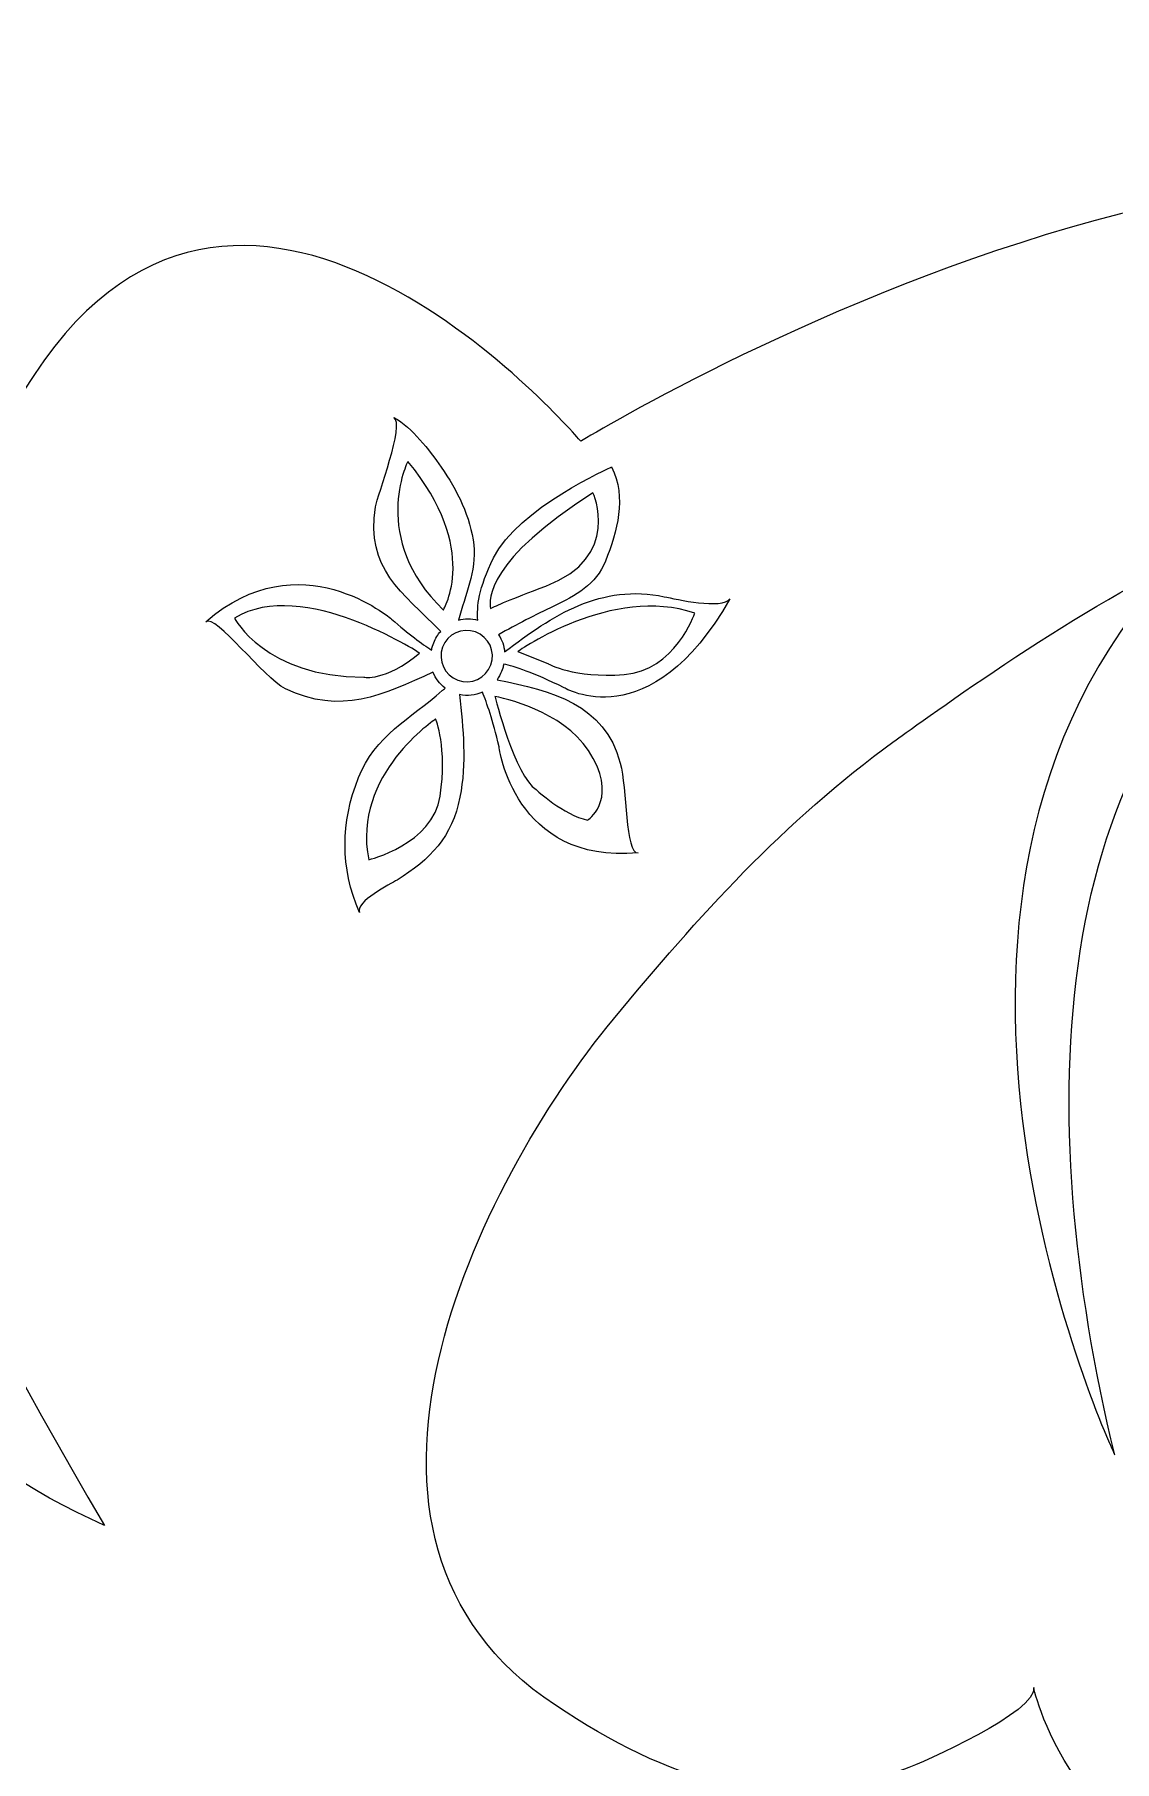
# Model space of a CAD drawing. Header units: centimetres. Extents: x -10.3 to 10.3, y -9.7 to 9.6.
# Drawn here: x -4.449 to -1.43, y -4.841 to -0.011 of the extents above; entities that cross this region are included whole.
import ezdxf

# ---------------------------------------------------------------- set-up
doc = ezdxf.new("R2010")
doc.units = ezdxf.units.CM
doc.header["$MEASUREMENT"] = 0
doc.layers.add('Camada 1', color=7, linetype='Continuous')

msp = doc.modelspace()

# ---------------------------------------------------------------- linework, layer by layer
at = {"layer": 'Camada 1'}
for points, knots in [([(0.39616, -0.19823), (-2.97984, 1.92381), (-3.66988, 1.50976), (-5.49201, 1.21197), (-5.49201, 1.21197), (-6.27422, 1.08418), (-6.82345, 2.49102), (-6.74934, 3.56322), (-6.74934, 3.56322), (-7.26845, 2.43424), (-7.39826, 0.90508), (-6.66451, 0.76562), (-6.66451, 0.76562), (-6.66491, 0.76554), (-9.04571, 1.21822), (-9.76133, 0.44651), (-9.76133, 0.44651), (-9.76133, 0.44651), (-9.24505, 0.53086), (-8.60918, 0.07355), (-8.60918, 0.07355), (-8.60918, 0.07355), (-9.9398, 0.01182), (-10.1535, -0.39709), (-10.1535, -0.39709), (-10.1535, -0.39709), (-9.5666, -0.36354), (-9.2487, -0.59214), (-9.2487, -0.59214), (-9.2487, -0.59214), (-10.28232, -1.13519), (-10.28232, -1.13519), (-10.28232, -1.13519), (-10.28232, -1.13519), (-9.44748, -1.09227), (-9.44748, -1.09227), (-9.44748, -1.09227), (-9.44748, -1.09227), (-10.22509, -2.24829), (-9.95241, -2.39074), (-9.95241, -2.39074), (-9.95241, -2.39074), (-9.57361, -2.6096), (-8.94906, -1.85274), (-8.94906, -1.85274), (-8.94906, -1.85274), (-8.88019, -2.46504), (-8.88019, -2.46504), (-8.88019, -2.46504), (-8.88019, -2.46504), (-8.33359, -2.37574), (-8.47871, -1.86938), (-8.47871, -1.86938), (-8.58052, -1.51439), (-7.90986, -1.15289), (-7.6235, -1.76093), (-7.6235, -1.76093), (-7.6235, -1.76093), (-7.55974, -0.81494), (-6.76265, -1.49547), (-6.76265, -1.49547), (-6.76265, -1.49547), (-7.38201, -0.56779), (-6.35009, -0.58599), (-6.35009, -0.58599), (-5.31816, -0.60454), (-5.30004, -1.28751), (-5.33771, -2.01101), (-5.33771, -2.01101), (-5.38512, -2.92152), (-5.11117, -3.80351), (-4.25308, -4.18036), (-4.25308, -4.18036), (-5.26355, -2.46615), (-5.15486, -2.02993), (-4.4494, -0.96128), (-4.4494, -0.96128), (-3.84959, -0.05238), (-2.92212, -1.14816), (-2.92212, -1.14816), (-2.92212, -1.14816), (-2.92212, -1.14816), (-0.42845, 0.38158), (0.53852, -0.95676), (0.53852, -0.95676), (0.53852, -0.95676), (0.43967, 1.36533), (-8.17027, -0.32234), (-8.17027, -0.32234), (-8.17025, -0.32237), (-3.21175, 1.45817), (0.39616, -0.19823)], [0, 0, 0, 0, 0.0416667, 0.0416667, 0.0416667, 0.0416667, 0.0833333, 0.0833333, 0.0833333, 0.0833333, 0.125, 0.125, 0.125, 0.125, 0.1666667, 0.1666667, 0.1666667, 0.1666667, 0.2083333, 0.2083333, 0.2083333, 0.2083333, 0.25, 0.25, 0.25, 0.25, 0.2916667, 0.2916667, 0.2916667, 0.2916667, 0.3333333, 0.3333333, 0.3333333, 0.3333333, 0.375, 0.375, 0.375, 0.375, 0.4166667, 0.4166667, 0.4166667, 0.4166667, 0.4583333, 0.4583333, 0.4583333, 0.4583333, 0.5, 0.5, 0.5, 0.5, 0.5416667, 0.5416667, 0.5416667, 0.5416667, 0.5833333, 0.5833333, 0.5833333, 0.5833333, 0.625, 0.625, 0.625, 0.625, 0.6666667, 0.6666667, 0.6666667, 0.6666667, 0.7083333, 0.7083333, 0.7083333, 0.7083333, 0.75, 0.75, 0.75, 0.75, 0.7916667, 0.7916667, 0.7916667, 0.7916667, 0.8333333, 0.8333333, 0.8333333, 0.8333333, 0.875, 0.875, 0.875, 0.875, 0.9166667, 0.9166667, 0.9166667, 0.9166667, 1, 1, 1, 1]), ([(-2.81152, -2.04817), (-2.85629, -1.88275), (-3.00088, -1.8473), (-3.15617, -1.81497), (-3.15617, -1.81497), (-3.15122, -1.80796), (-3.14688, -1.80023), (-3.14381, -1.79192), (-3.14381, -1.79192), (-3.14381, -1.79192), (-3.14021, -1.78232), (-3.14021, -1.78232), (-3.14021, -1.78232), (-3.13891, -1.77867), (-3.1383, -1.77486), (-3.13743, -1.77113), (-3.13743, -1.77113), (-3.10756, -1.77788), (-3.05567, -1.79486), (-2.96881, -1.83743), (-2.96881, -1.83743), (-2.96881, -1.83743), (-2.72965, -1.98345), (-2.5051, -1.58883), (-2.5051, -1.58883), (-2.52568, -1.61915), (-2.65665, -1.58986), (-2.68854, -1.58301), (-2.68854, -1.58301), (-2.86404, -1.54539), (-3.00231, -1.63484), (-3.13484, -1.7375), (-3.13484, -1.7375), (-3.1364, -1.72009), (-3.1423, -1.70334), (-3.15222, -1.68913), (-3.15222, -1.68913), (-3.10139, -1.66061), (-3.04969, -1.63426), (-2.99696, -1.60912), (-2.99696, -1.60912), (-2.93801, -1.58102), (-2.87853, -1.54766), (-2.85326, -1.48368), (-2.85326, -1.48368), (-2.82011, -1.39949), (-2.79325, -1.30614), (-2.83609, -1.22005), (-2.83609, -1.22005), (-2.83609, -1.22005), (-3.09742, -1.33501), (-3.16587, -1.47439), (-3.16587, -1.47439), (-3.20791, -1.5598), (-3.21318, -1.61052), (-3.20982, -1.64864), (-3.20982, -1.64864), (-3.22802, -1.64353), (-3.24657, -1.64369), (-3.26374, -1.64838), (-3.26374, -1.64838), (-3.24593, -1.57866), (-3.21328, -1.51193), (-3.22122, -1.43817), (-3.22122, -1.43817), (-3.2295, -1.36083), (-3.26834, -1.28342), (-3.31216, -1.22031), (-3.31216, -1.22031), (-3.34626, -1.17126), (-3.39222, -1.1122), (-3.44427, -1.08127), (-3.44427, -1.08127), (-3.41281, -1.09998), (-3.491, -1.29955), (-3.49594, -1.33172), (-3.49594, -1.33172), (-3.52287, -1.5051), (-3.42225, -1.57029), (-3.31367, -1.67975), (-3.31367, -1.67975), (-3.32166, -1.68888), (-3.32846, -1.69951), (-3.33283, -1.71184), (-3.33283, -1.71184), (-3.33283, -1.71184), (-3.33638, -1.72137), (-3.33638, -1.72137), (-3.33638, -1.72137), (-3.33773, -1.72492), (-3.33834, -1.72873), (-3.33916, -1.7323), (-3.33916, -1.7323), (-3.36628, -1.71471), (-3.40271, -1.68764), (-3.45124, -1.64575), (-3.45124, -1.64575), (-3.45124, -1.64575), (-3.70775, -1.42294), (-3.97041, -1.65311), (-3.97041, -1.65311), (-3.94281, -1.62911), (-3.80952, -1.81027), (-3.74766, -1.8402), (-3.74766, -1.8402), (-3.59343, -1.91492), (-3.47464, -1.85864), (-3.33515, -1.794), (-3.33515, -1.794), (-3.32811, -1.81167), (-3.31634, -1.82728), (-3.3007, -1.83879), (-3.3007, -1.83879), (-3.30432, -1.84183), (-3.30742, -1.84416), (-3.30906, -1.84556), (-3.30906, -1.84556), (-3.39883, -1.92367), (-3.49766, -1.97222), (-3.54343, -2.08879), (-3.54343, -2.08879), (-3.59307, -2.21537), (-3.59502, -2.33924), (-3.54057, -2.46609), (-3.54057, -2.46609), (-3.55353, -2.43577), (-3.45365, -2.38632), (-3.43569, -2.37542), (-3.43569, -2.37542), (-3.34258, -2.31869), (-3.2816, -2.25376), (-3.25985, -2.14359), (-3.25985, -2.14359), (-3.24117, -2.04874), (-3.25056, -1.95219), (-3.26072, -1.85662), (-3.26072, -1.85662), (-3.23879, -1.86122), (-3.21659, -1.85871), (-3.19709, -1.84969), (-3.19709, -1.84969), (-3.18436, -1.87977), (-3.16828, -1.92742), (-3.15063, -2.00243), (-3.15063, -2.00243), (-3.15063, -2.00243), (-3.10949, -2.33125), (-2.76164, -2.29935), (-2.76164, -2.29935), (-2.79807, -2.30277), (-2.79305, -2.1169), (-2.81152, -2.04817)], [0, 0, 0, 0, 0.025641, 0.025641, 0.025641, 0.025641, 0.0512821, 0.0512821, 0.0512821, 0.0512821, 0.0769231, 0.0769231, 0.0769231, 0.0769231, 0.1025641, 0.1025641, 0.1025641, 0.1025641, 0.1282051, 0.1282051, 0.1282051, 0.1282051, 0.1538462, 0.1538462, 0.1538462, 0.1538462, 0.1794872, 0.1794872, 0.1794872, 0.1794872, 0.2051282, 0.2051282, 0.2051282, 0.2051282, 0.2307692, 0.2307692, 0.2307692, 0.2307692, 0.2564103, 0.2564103, 0.2564103, 0.2564103, 0.2820513, 0.2820513, 0.2820513, 0.2820513, 0.3076923, 0.3076923, 0.3076923, 0.3076923, 0.3333333, 0.3333333, 0.3333333, 0.3333333, 0.3589744, 0.3589744, 0.3589744, 0.3589744, 0.3846154, 0.3846154, 0.3846154, 0.3846154, 0.4102564, 0.4102564, 0.4102564, 0.4102564, 0.4358974, 0.4358974, 0.4358974, 0.4358974, 0.4615385, 0.4615385, 0.4615385, 0.4615385, 0.4871795, 0.4871795, 0.4871795, 0.4871795, 0.5128205, 0.5128205, 0.5128205, 0.5128205, 0.5384615, 0.5384615, 0.5384615, 0.5384615, 0.5641026, 0.5641026, 0.5641026, 0.5641026, 0.5897436, 0.5897436, 0.5897436, 0.5897436, 0.6153846, 0.6153846, 0.6153846, 0.6153846, 0.6410256, 0.6410256, 0.6410256, 0.6410256, 0.6666667, 0.6666667, 0.6666667, 0.6666667, 0.6923077, 0.6923077, 0.6923077, 0.6923077, 0.7179487, 0.7179487, 0.7179487, 0.7179487, 0.7435897, 0.7435897, 0.7435897, 0.7435897, 0.7692308, 0.7692308, 0.7692308, 0.7692308, 0.7948718, 0.7948718, 0.7948718, 0.7948718, 0.8205128, 0.8205128, 0.8205128, 0.8205128, 0.8461538, 0.8461538, 0.8461538, 0.8461538, 0.8717949, 0.8717949, 0.8717949, 0.8717949, 0.8974359, 0.8974359, 0.8974359, 0.8974359, 0.9230769, 0.9230769, 0.9230769, 0.9230769, 0.9487179, 0.9487179, 0.9487179, 0.9487179, 1, 1, 1, 1]), ([(-2.04581, -1.98697), (-2.35849, -2.21533), (-2.5918, -2.47494), (-2.83072, -2.76424), (-2.83072, -2.76424), (-3.20783, -3.22104), (-3.70406, -4.21355), (-2.99278, -4.6835), (-2.99278, -4.6835), (-2.67557, -4.89329), (-2.38741, -4.99531), (-2.01708, -4.86244), (-2.01708, -4.86244), (-1.96718, -4.84458), (-1.64195, -4.69956), (-1.65614, -4.63381), (-1.65614, -4.63381), (-1.65614, -4.63381), (-1.533, -5.20232), (-0.92192, -5.16687), (-0.92192, -5.16687), (-0.31092, -5.13134), (-0.12118, -4.86657), (-0.30235, -4.47726), (-0.30235, -4.47726), (-0.46009, -4.13838), (-0.65292, -4.08422), (-0.86112, -3.85925), (-0.86112, -3.85925), (-0.86112, -3.85925), (0.56737, -4.66324), (0.70797, -3.92376), (0.70797, -3.92376), (0.76832, -3.60666), (0.52453, -3.38221), (0.26286, -3.25772), (0.26286, -3.25772), (0.12999, -3.19443), (-0.01575, -3.13964), (-0.15931, -3.10625), (-0.15931, -3.10625), (-0.55822, -3.01341), (-0.89879, -2.79539), (-0.87694, -2.32951), (-0.87694, -2.32951), (-0.86038, -1.98076), (-0.57468, -1.74134), (-0.2889, -1.59479), (-0.2889, -1.59479), (-0.15179, -1.52449), (-0.00842, -1.47136), (0.14525, -1.45281), (0.14525, -1.45281), (0.27889, -1.43678), (0.57962, -1.40278), (0.69865, -1.46797), (0.69865, -1.46797), (0.15009, -1.16724), (-0.3944, -1.22635), (-0.9178, -1.54729), (-0.9178, -1.54729), (-1.62784, -1.98282), (-1.65927, -3.03785), (-1.42961, -3.9827), (-1.42961, -3.9827), (-1.42961, -3.9827), (-2.15502, -2.45026), (-1.26432, -1.49363), (-1.26432, -1.49363), (-1.56308, -1.63171), (-2.04446, -1.98612), (-2.04581, -1.98697)], [0, 0, 0, 0, 0.0526316, 0.0526316, 0.0526316, 0.0526316, 0.1052632, 0.1052632, 0.1052632, 0.1052632, 0.1578947, 0.1578947, 0.1578947, 0.1578947, 0.2105263, 0.2105263, 0.2105263, 0.2105263, 0.2631579, 0.2631579, 0.2631579, 0.2631579, 0.3157895, 0.3157895, 0.3157895, 0.3157895, 0.3684211, 0.3684211, 0.3684211, 0.3684211, 0.4210526, 0.4210526, 0.4210526, 0.4210526, 0.4736842, 0.4736842, 0.4736842, 0.4736842, 0.5263158, 0.5263158, 0.5263158, 0.5263158, 0.5789474, 0.5789474, 0.5789474, 0.5789474, 0.6315789, 0.6315789, 0.6315789, 0.6315789, 0.6842105, 0.6842105, 0.6842105, 0.6842105, 0.7368421, 0.7368421, 0.7368421, 0.7368421, 0.7894737, 0.7894737, 0.7894737, 0.7894737, 0.8421053, 0.8421053, 0.8421053, 0.8421053, 0.8947368, 0.8947368, 0.8947368, 0.8947368, 1, 1, 1, 1]), ([(-3.30634, -1.61965), (-3.51361, -1.41973), (-3.40559, -1.20457), (-3.40559, -1.20457), (-3.40559, -1.20457), (-3.20088, -1.45053), (-3.30634, -1.61965), (-3.30634, -1.61965)], [0, 0, 0, 0, 0.3333333, 0.3333333, 0.3333333, 0.3333333, 1, 1, 1, 1]), ([(-2.88811, -1.29204), (-2.88811, -1.29204), (-2.80455, -1.47193), (-3.02, -1.55316), (-3.02, -1.55316), (-3.1197, -1.59078), (-3.1597, -1.60811), (-3.17396, -1.61592), (-3.17396, -1.61592), (-3.17952, -1.59131), (-3.18347, -1.4805), (-2.88811, -1.29204)], [0, 0, 0, 0, 0.25, 0.25, 0.25, 0.25, 0.5, 0.5, 0.5, 0.5, 1, 1, 1, 1]), ([(-3.52824, -1.80777), (-3.80513, -1.8083), (-3.89, -1.64246), (-3.89, -1.64246), (-3.89, -1.64246), (-3.69847, -1.52689), (-3.37258, -1.74086), (-3.37258, -1.74086), (-3.37258, -1.74086), (-3.4712, -1.82129), (-3.52824, -1.80777), (-3.52824, -1.80777)], [0, 0, 0, 0, 0.25, 0.25, 0.25, 0.25, 0.5, 0.5, 0.5, 0.5, 1, 1, 1, 1]), ([(-2.60363, -1.62917), (-2.60363, -1.62917), (-2.65925, -1.79075), (-2.80114, -1.80073), (-2.80114, -1.80073), (-2.94314, -1.8107), (-3.01228, -1.77073), (-3.01228, -1.77073), (-3.01228, -1.77073), (-3.01228, -1.77073), (-3.09774, -1.73591), (-3.09774, -1.73591), (-3.09774, -1.73591), (-3.09777, -1.73593), (-2.83276, -1.549), (-2.60363, -1.62917)], [0, 0, 0, 0, 0.2, 0.2, 0.2, 0.2, 0.4, 0.4, 0.4, 0.4, 0.6, 0.6, 0.6, 0.6, 1, 1, 1, 1]), ([(-3.26559, -1.81652), (-3.30292, -1.80281), (-3.32197, -1.76165), (-3.30837, -1.72429), (-3.30837, -1.72429), (-3.29474, -1.68712), (-3.25355, -1.66793), (-3.21622, -1.68156), (-3.21622, -1.68156), (-3.17899, -1.69534), (-3.15986, -1.73643), (-3.17352, -1.77369), (-3.17352, -1.77369), (-3.1872, -1.81091), (-3.22842, -1.83015), (-3.26559, -1.81652)], [0, 0, 0, 0, 0.2, 0.2, 0.2, 0.2, 0.4, 0.4, 0.4, 0.4, 0.6, 0.6, 0.6, 0.6, 1, 1, 1, 1]), ([(-2.90285, -2.20779), (-2.9705, -2.19393), (-3.04641, -2.12246), (-3.04641, -2.12246), (-3.04641, -2.12246), (-3.10589, -2.08613), (-3.16198, -1.86163), (-3.16198, -1.86163), (-3.16198, -1.86163), (-3.11158, -1.8728), (-2.95158, -1.91309), (-2.887, -2.0352), (-2.887, -2.0352), (-2.82239, -2.15715), (-2.90285, -2.20779), (-2.90285, -2.20779)], [0, 0, 0, 0, 0.2, 0.2, 0.2, 0.2, 0.4, 0.4, 0.4, 0.4, 0.6, 0.6, 0.6, 0.6, 1, 1, 1, 1]), ([(-3.31507, -2.14051), (-3.33526, -2.27524), (-3.51496, -2.31857), (-3.51496, -2.31857), (-3.51496, -2.31857), (-3.562, -2.07939), (-3.32719, -1.92498), (-3.32719, -1.92498), (-3.32719, -1.92498), (-3.32719, -1.92498), (-3.29496, -2.00597), (-3.31507, -2.14051)], [0, 0, 0, 0, 0.25, 0.25, 0.25, 0.25, 0.5, 0.5, 0.5, 0.5, 1, 1, 1, 1])]:
    msp.add_open_spline(points, degree=3, knots=knots, dxfattribs=at)

doc.saveas('drawing.dxf')
